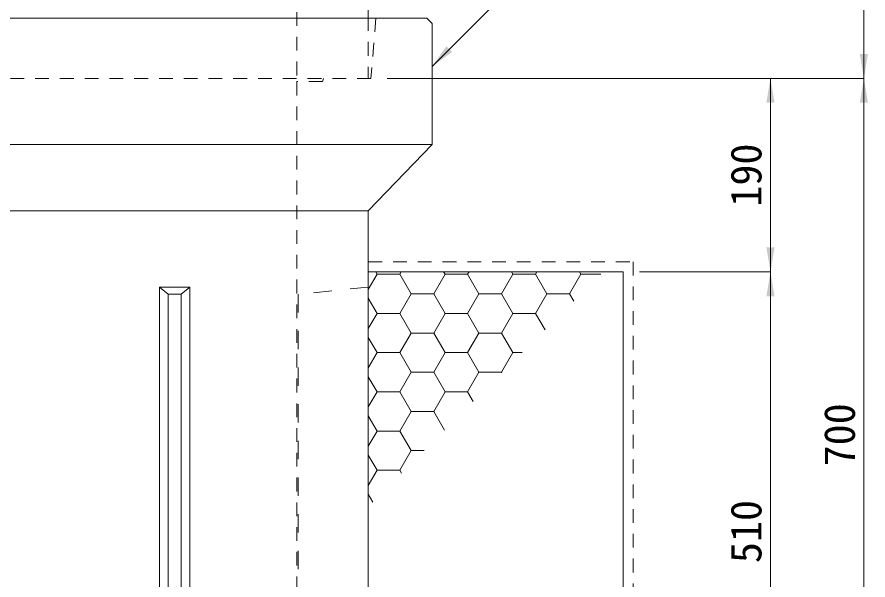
# Model space of a CAD drawing. Units: millimetres at full size. Extents: x 40781 to 122968, y -21714 to -2620.
# Drawn here: x 118028 to 118863, y -11928 to -11375 of the extents above; entities that cross this region are included whole.
import ezdxf
from ezdxf.enums import TextEntityAlignment as Align

# ---------------------------------------------------------------- set-up
doc = ezdxf.new("R2010")
doc.units = ezdxf.units.MM
doc.header["$LTSCALE"] = 18
doc.linetypes.add('USER2', pattern=[1.35, 0.75, -0.6])
doc.linetypes.add('USER3', pattern=[2, 1, -1])
for name, color, linetype, lineweight in [('0_2', 7, 'Continuous', 9), ('ハッチング', 7, 'Continuous', 5), ('寸法線', 7, 'Continuous', 9), ('本体', 2, 'Continuous', 13)]:
    doc.layers.add(name, color=color, linetype=linetype, lineweight=lineweight)
doc.styles.add('ＭＳ ゴシック', font='')
doc.styles.get('ＭＳ ゴシック').set_extended_font_data('MS Gothic')

# ---------------------------------------------------------------- blocks, each defined once
blk = doc.blocks.new('filled_arrow')
at = {"color": 0, "linetype": 'Continuous', "lineweight": -2}
blk.add_solid([(7.5, 1.25), (0, 0), (7.5, -1.25)], dxfattribs=at)

msp = doc.modelspace()

# ---------------------------------------------------------------- linework, layer by layer
at = {"layer": '0_2'}
for p, q in [((118167.88, -11640.44), (118176.38, -11647.48)), ((118189.38, -11647.48), (118197.88, -11640.44))]:
    msp.add_line(p, q, dxfattribs=at)
at = {"layer": '0_2', "linetype": 'USER3'}
for p, q in [((118372.88, -11640.44), (118303.88, -11647.48)), ((118303.88, -11647.48), (118303.88, -12024.28))]:
    msp.add_line(p, q, dxfattribs=at)
at = {"layer": '0_2'}
for points in [[(118167.88, -11640.44), (118197.88, -11640.44), (118197.88, -12045.4), (118167.88, -12045.4)], [(118176.38, -11647.48), (118189.38, -11647.48), (118189.38, -12024.28), (118176.38, -12024.28)]]:
    msp.add_lwpolyline(points, close=True, dxfattribs=at)
at = {"layer": 'ハッチング'}
for p, q in [((118372.88, -11642.62), (118381.46, -11627.76)), ((118381.46, -11627.76), (118380.12, -11625.44)), ((118381.46, -11627.76), (118403.69, -11627.76)), ((118403.69, -11627.76), (118405.02, -11625.44)), ((118414.8, -11647.01), (118403.69, -11627.76)), ((118437.02, -11647.01), (118448.14, -11627.76)), ((118448.14, -11627.76), (118446.8, -11625.44)), ((118448.14, -11627.76), (118470.36, -11627.76)), ((118470.36, -11627.76), (118471.7, -11625.44)), ((118481.47, -11647.01), (118470.36, -11627.76)), ((118503.7, -11647.01), (118514.81, -11627.76)), ((118514.81, -11627.76), (118513.47, -11625.44)), ((118514.81, -11627.76), (118537.04, -11627.76)), ((118537.04, -11627.76), (118538.37, -11625.44)), ((118548.15, -11647.01), (118537.04, -11627.76)), ((118570.37, -11647.01), (118581.49, -11627.76)), ((118581.49, -11627.76), (118580.15, -11625.44)), ((118581.49, -11627.76), (118600.91, -11627.76)), ((118403.69, -11666.25), (118414.8, -11647.01)), ((118414.8, -11647.01), (118437.02, -11647.01)), ((118448.14, -11666.25), (118437.02, -11647.01)), ((118470.36, -11666.25), (118481.47, -11647.01)), ((118481.48, -11647.01), (118503.7, -11647.01)), ((118514.81, -11666.25), (118503.7, -11647.01)), ((118537.04, -11666.25), (118548.15, -11647.01)), ((118548.15, -11647.01), (118570.38, -11647.01)), ((118574.51, -11654.16), (118570.37, -11647.01)), ((118381.46, -11666.25), (118372.88, -11651.39)), ((118372.88, -11681.11), (118381.46, -11666.25)), ((118381.46, -11666.25), (118403.69, -11666.25)), ((118414.8, -11685.5), (118403.69, -11666.25)), ((118437.02, -11685.5), (118448.14, -11666.25)), ((118448.14, -11666.25), (118470.36, -11666.25)), ((118481.47, -11685.5), (118470.36, -11666.25)), ((118503.7, -11685.5), (118514.81, -11666.25)), ((118514.81, -11666.25), (118537.04, -11666.25)), ((118546.32, -11682.34), (118537.04, -11666.25)), ((118381.46, -11704.75), (118372.88, -11689.89)), ((118403.69, -11704.75), (118414.8, -11685.5)), ((118414.8, -11685.5), (118437.02, -11685.5)), ((118448.14, -11704.75), (118437.02, -11685.5)), ((118470.36, -11704.75), (118481.47, -11685.5)), ((118481.48, -11685.5), (118503.7, -11685.5)), ((118514.81, -11704.75), (118503.7, -11685.5)), ((118372.88, -11719.61), (118381.46, -11704.75)), ((118381.46, -11704.75), (118403.69, -11704.75)), ((118414.8, -11724), (118403.69, -11704.75)), ((118437.02, -11724), (118448.14, -11704.75)), ((118448.14, -11704.75), (118470.36, -11704.75)), ((118481.47, -11724), (118470.36, -11704.75)), ((118503.7, -11724), (118514.81, -11704.75)), ((118514.81, -11704.75), (118523.92, -11704.75)), ((118381.46, -11743.24), (118372.88, -11728.38)), ((118403.69, -11743.24), (118414.8, -11724)), ((118414.8, -11724), (118437.02, -11724)), ((118448.14, -11743.24), (118437.02, -11724)), ((118470.36, -11743.24), (118481.47, -11724)), ((118481.48, -11724), (118503.7, -11724)), ((118504.05, -11724.61), (118503.7, -11724)), ((118372.88, -11758.1), (118381.46, -11743.24)), ((118381.46, -11743.24), (118403.69, -11743.24)), ((118414.8, -11762.49), (118403.69, -11743.24)), ((118437.02, -11762.49), (118448.14, -11743.24)), ((118448.14, -11743.24), (118470.36, -11743.24)), ((118475.87, -11752.79), (118470.36, -11743.24)), ((118403.69, -11781.74), (118414.8, -11762.49)), ((118414.8, -11762.49), (118437.02, -11762.49)), ((118447.69, -11780.97), (118437.02, -11762.49)), ((118381.46, -11781.74), (118372.88, -11766.88)), ((118372.88, -11796.6), (118381.46, -11781.74)), ((118381.46, -11781.74), (118403.69, -11781.74)), ((118414.8, -11800.99), (118403.69, -11781.74)), ((118381.46, -11820.23), (118372.88, -11805.37)), ((118403.69, -11820.23), (118414.8, -11800.99)), ((118414.8, -11800.99), (118427.68, -11800.99)), ((118372.88, -11835.09), (118381.46, -11820.23)), ((118381.46, -11820.23), (118403.69, -11820.23)), ((118405.42, -11823.24), (118403.69, -11820.23)), ((118377.24, -11851.42), (118372.88, -11843.87))]:
    msp.add_line(p, q, dxfattribs=at)
at = {"layer": 'ハッチング', "linetype": 'USER2', "lineweight": 9}
msp.add_lwpolyline([(118372.88, -11615.44), (118632.88, -11615.44), (118632.88, -12475.44), (117372.88, -12475.44), (117372.88, -11615.44), (117632.88, -11615.44)], dxfattribs=at)
at = {"layer": 'ハッチング', "lineweight": 20}
msp.add_lwpolyline([(117632.88, -11625.44), (117382.88, -11625.44), (117382.88, -12465.44), (118622.88, -12465.44), (118622.88, -11625.44), (118372.88, -11625.44)], dxfattribs=at)
at = {"layer": '寸法線'}
for p, q in [((118859.18, -10735.44), (118859.18, -11435.44)), ((118391.38, -11435.44), (118859.18, -11435.44)), ((118391.38, -11435.44), (118859.18, -11435.44)), ((118391.38, -11435.44), (118767.48, -11435.44)), ((118767.48, -11435.44), (118767.48, -11625.44)), ((118859.18, -12135.44), (118859.18, -11435.44)), ((118638.88, -11625.44), (118767.48, -11625.44)), ((118638.88, -11625.44), (118767.48, -11625.44)), ((118767.48, -11625.44), (118767.48, -12135.44))]:
    msp.add_line(p, q, dxfattribs=at)
msp.add_lwpolyline([(118435.38, -11423.7), (118575.53, -11283.55), (118774.43, -11283.55)], dxfattribs=at)
at = {"layer": '本体', "linetype": 'USER2'}
for p, q in [((118302.88, -10738.65), (118302.88, -11435.44)), ((118380.38, -11376.44), (118375.38, -11435.44)), ((118302.88, -11438.65), (118302.88, -12135.44)), ((118327.88, -11438.65), (118302.88, -11438.65)), ((118327.88, -11438.65), (118328.88, -11435.45)), ((118375.38, -11435.44), (118328.88, -11435.45))]:
    msp.add_line(p, q, dxfattribs=at)
at = {"layer": '本体'}
for p, q in [((117575.38, -11376.44), (118430.38, -11376.44)), ((118430.38, -11376.44), (118435.38, -11381.44)), ((118435.38, -11381.44), (118435.38, -11500.44))]:
    msp.add_line(p, q, dxfattribs=at)
at = {"layer": '本体', "linetype": 'USER2', "lineweight": 9}
for p in [(118372.88, -11375.44), (117632.88, -11435.44)]:
    msp.add_line(p, (118372.88, -11435.44), dxfattribs=at)
at = {"layer": '本体', "lineweight": 9}
for p, q in [((117570.38, -11500.44), (118435.38, -11500.44)), ((118372.88, -11565.44), (117632.88, -11565.44))]:
    msp.add_line(p, q, dxfattribs=at)
at = {"layer": '本体'}
for points in [[(118435.38, -10800.44), (118372.88, -10865.44), (118372.88, -11375.44)], [(118435.38, -11500.44), (118372.88, -11565.44), (118372.88, -12135.44)]]:
    msp.add_lwpolyline(points, dxfattribs=at)

# ---------------------------------------------------------------- block references
at = {"layer": '寸法線', "xscale": 3.2, "yscale": 3.2}
for p, rotation in [((118435.38, -11423.7), 45), ((118859.18, -11435.44), 90), ((118767.48, -11435.44), 270), ((118859.18, -11435.44), 270), ((118767.48, -11625.44), 90), ((118767.48, -11625.44), 270)]:
    msp.add_blockref('filled_arrow', p, dxfattribs=dict(at, rotation=rotation))

# ---------------------------------------------------------------- texts
at = {"layer": '寸法線', "style": 'ＭＳ ゴシック'}
for s, p in [('190', (118743.48, -11530.44)), ('700', (118835.18, -11785.44)), ('510', (118743.48, -11880.44))]:
    msp.add_text(s, height=30.38, rotation=90, dxfattribs=at).set_placement(p, align=Align.MIDDLE_CENTER)

doc.saveas('drawing.dxf')
